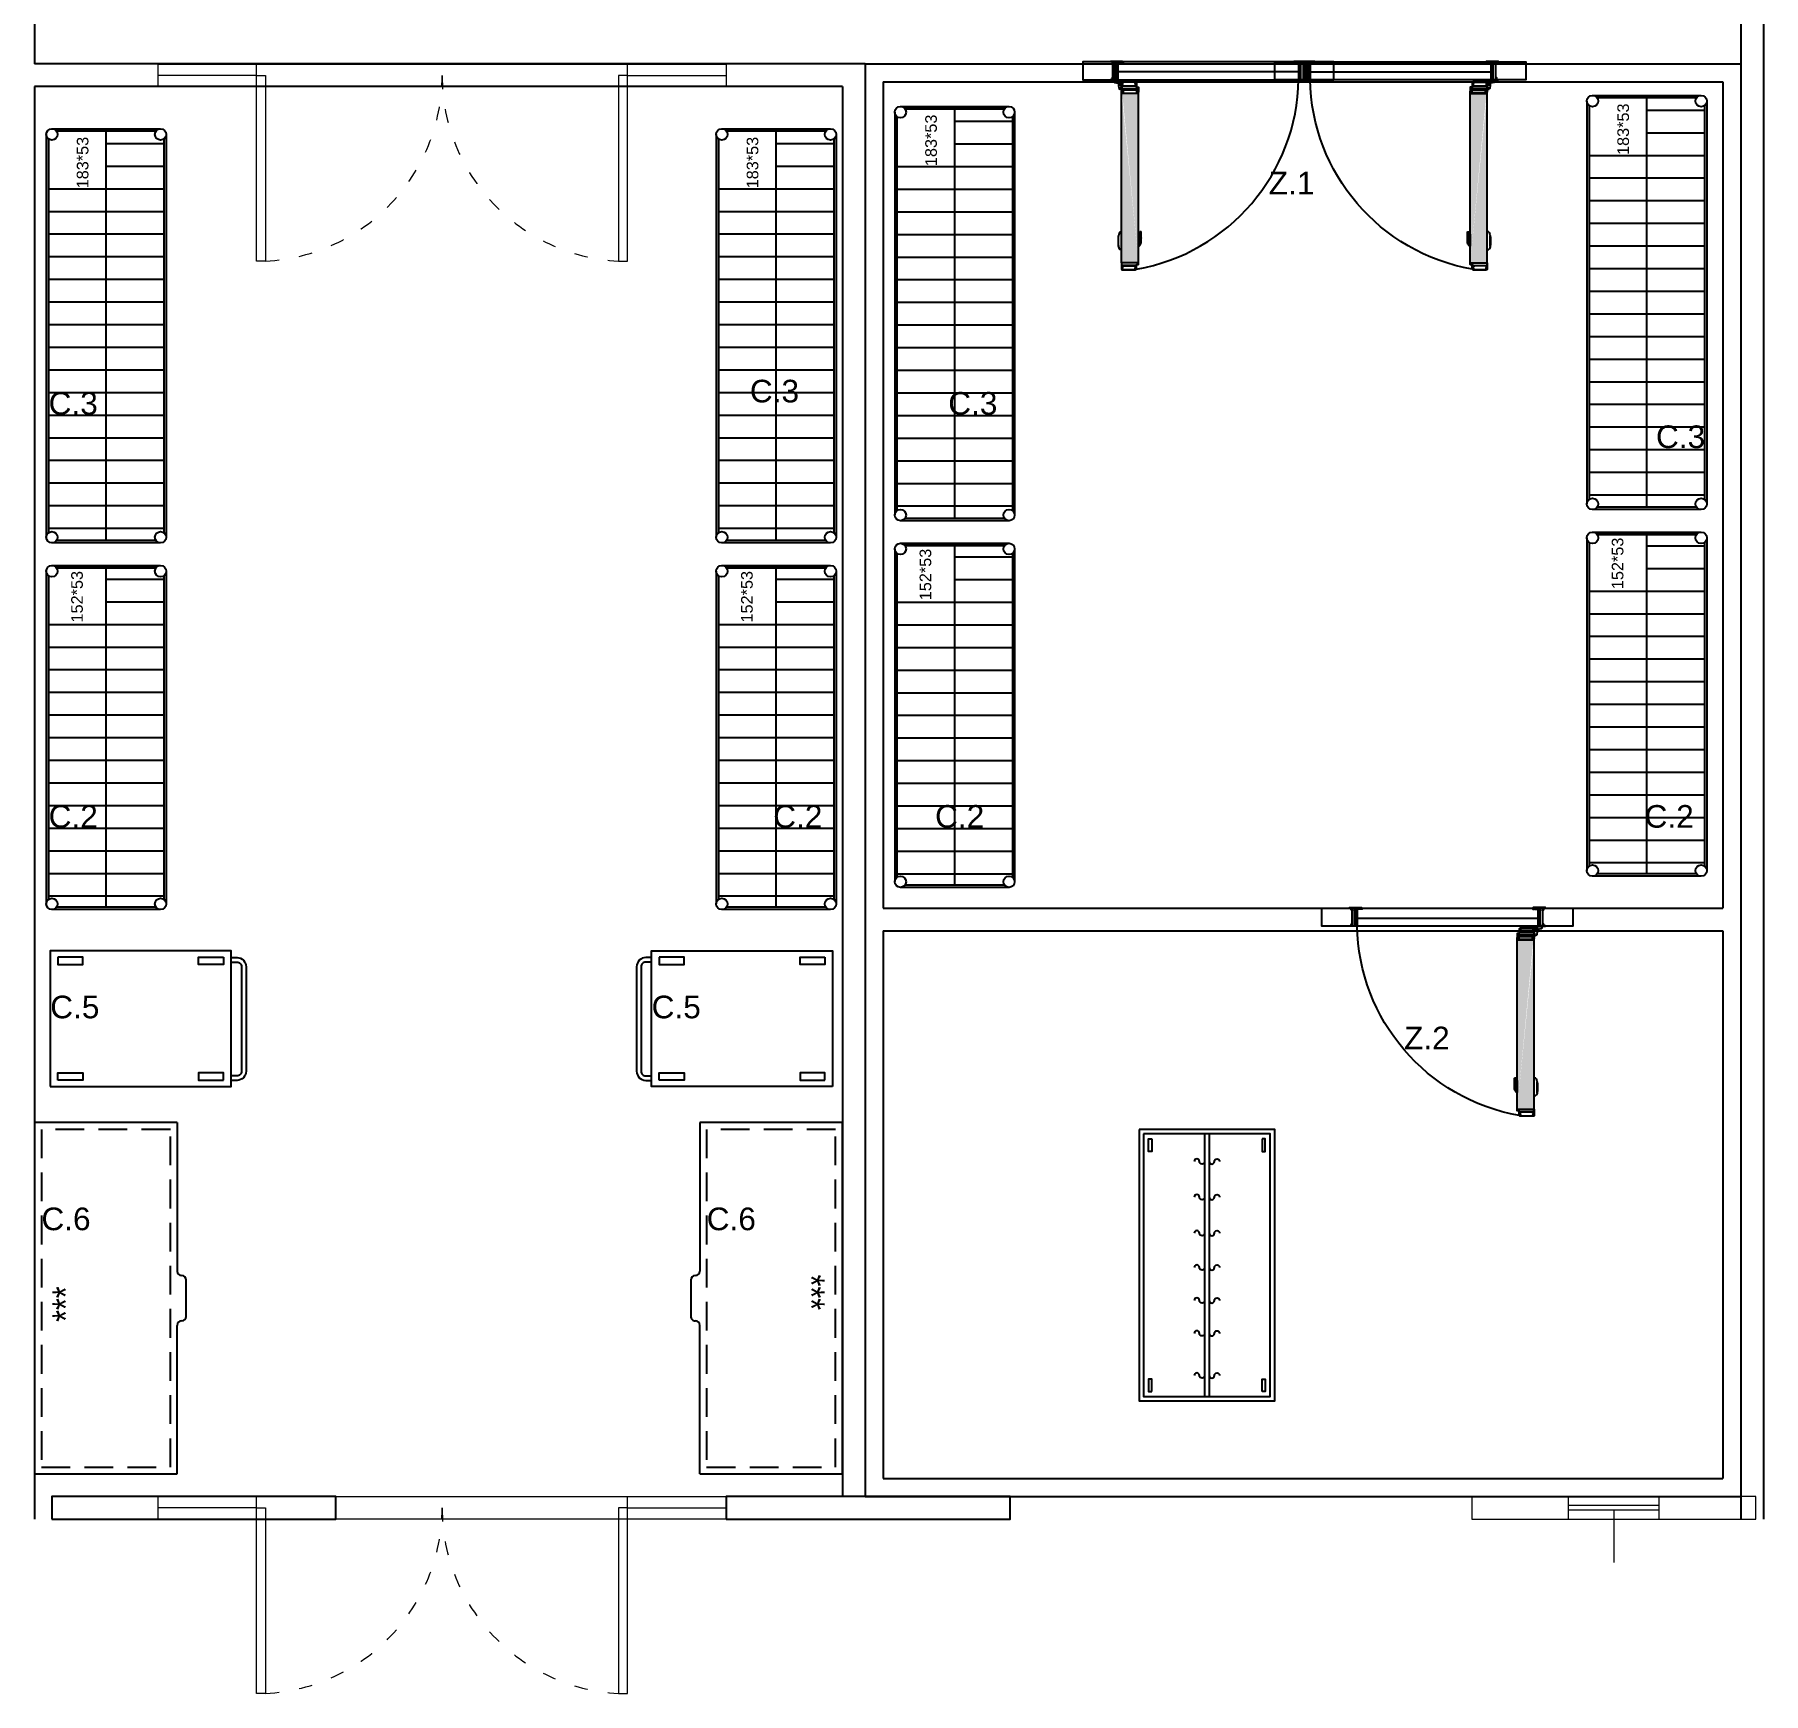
# Model space of a CAD drawing. Header units: millimetres. Extents: x -3516 to 33273, y -7531 to 724.
# Drawn here: x 10653 to 11417, y -6558 to -5825 of the extents above; entities that cross this region are included whole.
import ezdxf

# ---------------------------------------------------------------- set-up
doc = ezdxf.new("R2010")
doc.units = ezdxf.units.MM
doc.linetypes.add('ACAD_ISO03W100', pattern=[30, 12, -18])
doc.linetypes.add('DASHED', pattern=[19.05, 12.7, -6.35])
for name, color, linetype, lineweight in [('40x60 VAS', 155, 'Continuous', 15), ('DIS-100', 9, 'Continuous', 30), ('GRC- Yazı 1', 3, 'Continuous', 20), ('GRC-Ekipman', 4, 'Continuous', 25), ('KAPI', 37, 'Continuous', 15)]:
    doc.layers.add(name, color=color, linetype=linetype, lineweight=lineweight)
for name, color, linetype in [('Onat Dış Ünite', 251, 'Continuous'), ('ONAT-KAPI', 90, 'Continuous'), ('ONAT-PANEL', 132, 'Continuous'), ('Phar_Santral', 7, 'Continuous')]:
    doc.layers.add(name, color=color, linetype=linetype)
doc.styles.add('ekp-yazı', font='arial.ttf', dxfattribs={"height": 10})
doc.styles.get("Standard").update_dxf_attribs({"font": 'arial.ttf'})

# ---------------------------------------------------------------- blocks, each defined once
blk = doc.blocks.new('A$Ccb6340a7')
at = {"layer": 'DIS-100', "lineweight": -2}
blk.add_lwpolyline([(10, 125.5), (10, 0), (0, 0), (0, 125.5)], close=True, dxfattribs=at)
blk = doc.blocks.new('ASDQ2WE1241245')
at = {"layer": 'KAPI', "color": 3}
for p, q in [((178099.81, 119041.46), (178099.81, 119051.46)), ((178263.81, 119041.46), (178263.81, 119051.46)), ((178099.81, 119046.46), (178056.31, 119046.46)), ((178263.81, 119046.46), (178307.31, 119046.46))]:
    blk.add_line(p, q, dxfattribs=at)
blk.add_lwpolyline([(178056.31, 119051.46), (178307.31, 119051.46), (178307.31, 119041.46), (178056.31, 119041.46)], close=True, dxfattribs=at)
at = {"layer": 'KAPI', "color": 3, "linetype": 'Continuous', "ltscale": 0.5}
for points in [[(178099.81, 119046.46), (178103.81, 119046.46), (178103.81, 118964.46), (178099.81, 118964.46), (178099.81, 119046.46)], [(178263.81, 119046.46), (178259.81, 119046.46), (178259.81, 118964.46), (178263.81, 118964.46), (178263.81, 119046.46)]]:
    blk.add_lwpolyline(points, dxfattribs=at)
at = {"layer": 'KAPI', "color": 3, "linetype": 'ACAD_ISO03W100', "ltscale": 0.5}
for centre, start, end in [((178099.63, 119046.53), 272.91666, 359.94754), ((178263.99, 119046.53), 180.05246, 267.08334)]:
    blk.add_arc(centre, 82.18, start, end, dxfattribs=at)
blk = doc.blocks.new('A$C3c9ccc98')
at = {"layer": '40x60 VAS', "linetype": 'Continuous'}
for p, q in [((42.75, 19.14), (42.75, 29.14)), ((82.75, 25.14), (42.75, 25.14)), ((82.75, 23.14), (42.75, 23.14)), ((62.75, 23.14), (62.75, 0)), ((82.75, 19.14), (82.75, 29.14))]:
    blk.add_line(p, q, dxfattribs=at)
blk.add_lwpolyline([(125.5, 29.14), (0, 29.14), (0, 19.14), (125.5, 19.14)], close=True, dxfattribs=at)
blk = doc.blocks.new('ARB.Et Askı .120-60')
for points in [[(-60, 0), (-60, -120), (0, -120), (0, 0)], [(-58, -2), (-58, -118), (-2, -118), (-2, -2)]]:
    blk.add_lwpolyline(points, close=True)
at = {"color": 251}
for points in [[(-54.39, -4.19), (-54.39, -9.7), (-55.76, -9.7), (-55.76, -4.19)], [(-5.61, -4.19), (-5.61, -9.7), (-4.24, -9.7), (-4.24, -4.19)], [(-54.39, -115.81), (-54.39, -110.3), (-55.76, -110.3), (-55.76, -115.81)], [(-5.61, -115.81), (-5.61, -110.3), (-4.24, -110.3), (-4.24, -115.81)]]:
    blk.add_lwpolyline(points, close=True, dxfattribs=at)
for points in [[(-31, -2), (-31, -118)], [(-29, -2), (-29, -118)]]:
    blk.add_lwpolyline(points, dxfattribs=at)
for points in [[(-31.01, -14.15, -1), (-33.31, -14.15, 1), (-35.61, -14.15)], [(-28.99, -14.15, 1), (-26.69, -14.15, -1), (-24.39, -14.15)], [(-31.01, -29.92, -1), (-33.31, -29.92, 1), (-35.61, -29.92)], [(-28.99, -29.92, 1), (-26.69, -29.92, -1), (-24.39, -29.92)], [(-31.01, -45.85, -1), (-33.31, -45.85, 1), (-35.61, -45.85)], [(-28.99, -45.85, 1), (-26.69, -45.85, -1), (-24.39, -45.85)], [(-31.01, -61.02, -1), (-33.31, -61.02, 1), (-35.61, -61.02)], [(-28.99, -61.02, 1), (-26.69, -61.02, -1), (-24.39, -61.02)], [(-31.01, -75.57, -1), (-33.31, -75.57, 1), (-35.61, -75.57)], [(-28.99, -75.57, 1), (-26.69, -75.57, -1), (-24.39, -75.57)], [(-31.01, -90.12, -1), (-33.31, -90.12, 1), (-35.61, -90.12)], [(-28.99, -90.12, 1), (-26.69, -90.12, -1), (-24.39, -90.12)], [(-31.01, -108.74, -1), (-33.31, -108.74, 1), (-35.61, -108.74)], [(-28.99, -108.74, 1), (-26.69, -108.74, -1), (-24.39, -108.74)]]:
    blk.add_lwpolyline(points, format="xyb", dxfattribs=at)
blk = doc.blocks.new('DerinD.BlokK. D500.155-63')
for p, q in [((0, 0), (-155.2, 0)), ((-155.2, 0), (-155.2, -63)), ((0, -63), (0, 0)), ((-155.2, -63), (-89.6, -63)), ((-87.6, -65), (-87.6, -65)), ((-85.6, -67), (-69.6, -67)), ((-67.6, -65), (-67.6, -65)), ((0, -63), (-65.6, -63))]:
    blk.add_line(p, q)
at = {"linetype": 'DASHED'}
blk.add_lwpolyline([(-152.2, -60), (-3, -60), (-3, -3), (-152.2, -3)], close=True, dxfattribs=at)
for centre, start, end in [((-89.6, -65), 0, 90), ((-85.6, -65), 180, 270), ((-69.6, -65), 270, 0), ((-65.6, -65), 90, 180)]:
    blk.add_arc(centre, 2, start, end)
at = {"width": 0.8}
blk.add_text('***', height=12, dxfattribs=at).set_placement((-88.03, -19.82))
blk = doc.blocks.new('ARB. Ağır Yük')
blk.add_lwpolyline([(-60, 0), (-60, -80), (0, -80), (0, 0)], close=True)
at = {"color": 251}
for points in [[(-57.11, -3.38), (-53.92, -3.38), (-53.92, -14.4), (-57.11, -14.4)], [(-2.89, -3.38), (-6.08, -3.38), (-6.08, -14.4), (-2.89, -14.4)], [(-57.11, -76.62), (-53.92, -76.62), (-53.92, -65.6), (-57.11, -65.6)], [(-2.89, -76.62), (-6.08, -76.62), (-6.08, -65.6), (-2.89, -65.6)]]:
    blk.add_lwpolyline(points, close=True, dxfattribs=at)
for points in [[(-3.03, -80.16), (-3.03, -82.6, -0.414214), (-7.03, -86.6), (-53.25, -86.6, -0.414214), (-57.25, -82.6), (-57.25, -80)], [(-5.03, -80.16), (-5.03, -82.6, -0.414214), (-7.03, -84.6), (-53.25, -84.6, -0.414214), (-55.25, -82.6), (-55.25, -80)]]:
    blk.add_lwpolyline(points, format="xyb", dxfattribs=at)
blk = doc.blocks.new('A$C11d74ea5')
at = {"color": 7}
for p, q in [((0, 2.5), (0, 50.5)), ((1, 4.5), (1, 48.5)), ((151, 48.5), (151, 4.5)), ((151, 4.5), (151, 48.5)), ((152, 50.5), (152, 2.5))]:
    blk.add_line(p, q, dxfattribs=at)
at = {"color": 7, "ltscale": 5}
for p, q in [((149.5, 53), (2.51, 53)), ((147.5, 52), (4.5, 52)), ((149.5, 0), (2.5, 0)), ((147.5, 1), (4.5, 1))]:
    blk.add_line(p, q, dxfattribs=at)
at = {"color": 149, "ltscale": 5}
for p, q in [((6, 52), (6, 1)), ((16, 52), (16, 1)), ((26, 52), (26, 1)), ((36, 52), (36, 1)), ((46, 52), (46, 1)), ((56, 52), (56, 1)), ((66, 52), (66, 1)), ((76, 52), (76, 1)), ((86, 52), (86, 1)), ((96, 52), (96, 1)), ((106, 52), (106, 1)), ((116, 52), (116, 1)), ((126, 52), (126, 1)), ((1, 26.5), (151, 26.5)), ((136, 26.5), (136, 1)), ((146, 26.5), (146, 1))]:
    blk.add_line(p, q, dxfattribs=at)
at = {"color": 7, "ltscale": 5}
for centre in [(2.5, 50.5), (149.5, 50.5), (2.5, 2.5), (149.5, 2.5)]:
    blk.add_circle(centre, 2.5, dxfattribs=at)
at = {"layer": 'GRC- Yazı 1', "color": 242, "true_color": 0xcd2027, "style": 'ekp-yazı'}
blk.add_text('152*53', height=5.141, dxfattribs=at).set_placement((126.84, 36.87))
blk = doc.blocks.new('A$Cb6178efe')
at = {"color": 7}
for p, q in [((0, 2.5), (0, 50.5)), ((1, 4.5), (1, 48.5)), ((182, 48.5), (182, 4.5)), ((182, 4.5), (182, 48.5)), ((183, 50.5), (183, 2.5))]:
    blk.add_line(p, q, dxfattribs=at)
at = {"color": 7, "ltscale": 5}
for p, q in [((180.5, 53), (2.51, 53)), ((178.5, 52), (4.5, 52)), ((180.5, 0), (2.5, 0)), ((178.5, 1), (4.5, 1))]:
    blk.add_line(p, q, dxfattribs=at)
at = {"color": 149, "ltscale": 5}
for p, q in [((6.5, 52), (6.5, 1)), ((16.5, 52), (16.5, 1)), ((26.5, 52), (26.5, 1)), ((36.5, 52), (36.5, 1)), ((46.5, 52), (46.5, 1)), ((56.5, 52), (56.5, 1)), ((66.5, 52), (66.5, 1)), ((76.5, 52), (76.5, 1)), ((86.5, 52), (86.5, 1)), ((96.5, 52), (96.5, 1)), ((106.5, 52), (106.5, 1)), ((116.5, 52), (116.5, 1)), ((126.5, 52), (126.5, 1)), ((136.5, 52), (136.5, 1)), ((146.5, 52), (146.5, 1)), ((156.5, 52), (156.5, 1)), ((1, 26.5), (182, 26.5)), ((166.5, 26.5), (166.5, 1)), ((176.5, 26.5), (176.5, 1))]:
    blk.add_line(p, q, dxfattribs=at)
at = {"color": 7, "ltscale": 5}
for centre in [(2.5, 50.5), (180.5, 50.5), (2.5, 2.5), (180.5, 2.5)]:
    blk.add_circle(centre, 2.5, dxfattribs=at)
at = {"layer": 'GRC- Yazı 1', "color": 242, "true_color": 0xcd2027, "style": 'ekp-yazı'}
blk.add_text('183*53', height=5.141, dxfattribs=at).set_placement((156.66, 34.39))
blk = doc.blocks.new('A$C1B351E6B')
h = blk.add_hatch()
h.set_pattern_fill('TRIANG', color=4, scale=0.1)
h.set_pattern_definition([(60, (-2043.9596, -1112.42585), (-0.47625, 0.8248892), [0.47625, -0.47625]), (120, (-2043.9596, -1112.42585), (-0.9525, 5e-10), [0.47625, -0.47625]), (0, (-2044.1977, -1112.0134), (0.47625, 0.8248892), [0.47625, -0.47625])])
edge = h.paths.add_edge_path()
edge.add_line((81.59, 89.08), (81.59, 13.59))
edge.add_line((74.06, 89.08), (74.06, 13.59))
edge.add_line((76.04, 14.17), (81.26, 14.17))
edge.add_line((74.38, 14.17), (76.04, 14.17))
edge.add_arc((74.38, 14.14), 0.0226, 89.99996, 180.00004)
edge.add_line((74.36, 13.84), (74.36, 14.14))
edge.add_line((74.36, 13.54), (74.36, 13.84))
edge.add_line((74.06, 13.59), (74.36, 13.59))
edge.add_line((81.29, 14.14), (81.29, 13.54))
edge.add_arc((81.26, 14.14), 0.0226, 359.99996, 450.00004)
edge.add_line((81.59, 13.59), (81.29, 13.59))
edge.add_line((74.06, 89.08), (81.59, 89.08))
at = {"layer": 'Onat Dış Ünite', "linetype": 'Continuous'}
for p, q in [((74.95, 91.8), (74.95, 90.24)), ((75.28, 92.12), (74.97, 91.86)), ((75.05, 91.81), (75.31, 92.02)), ((75.56, 91.74), (75.08, 91.74)), ((75.33, 92.03), (75.09, 91.83)), ((75.15, 91.76), (75.39, 91.96)), ((75.31, 92.04), (75.31, 92.1)), ((75.33, 92.1), (75.33, 92.03)), ((76.04, 92.12), (75.35, 92.12)), ((75.41, 92.01), (75.41, 92.04)), ((75.41, 92.04), (75.68, 92.04)), ((75.58, 91.43), (75.58, 91.72)), ((75.68, 92.04), (75.7, 92.02)), ((75.7, 92.02), (75.71, 92.04)), ((75.71, 92.04), (80.32, 92.04)), ((81.3, 92.12), (76.04, 92.12)), ((80.32, 92.04), (80.85, 92.04)), ((80.85, 92.04), (80.87, 92.02)), ((80.87, 92.02), (80.88, 92.04)), ((80.88, 92.04), (81.16, 92.04)), ((81.16, 92.04), (81.16, 91.26)), ((81.24, 91.38), (81.24, 92.04)), ((81.24, 92.04), (81.3, 92.04)), ((81.32, 92.06), (81.32, 92.1)), ((81.34, 92.1), (81.34, 92.04)), ((81.34, 92.02), (81.49, 91.88)), ((81.59, 91.9), (81.38, 92.12)), ((81.5, 91.85), (81.5, 91.51)), ((81.59, 89.97), (81.59, 91.9)), ((74.06, 89.69), (74.06, 89.08)), ((74.6, 89.94), (74.11, 89.76)), ((74.15, 89.08), (74.15, 89.66)), ((74.18, 89.69), (74.63, 89.86)), ((74.82, 89.95), (74.63, 89.95)), ((74.64, 89.86), (74.86, 89.86)), ((74.94, 90.22), (74.85, 89.97)), ((74.93, 89.91), (75.03, 90.18)), ((75.03, 90.18), (75.09, 90.18)), ((75.04, 90.27), (75.04, 91.65)), ((75.04, 91.65), (75.48, 91.65)), ((75.47, 90.27), (75.04, 90.27)), ((75.09, 90.18), (75.09, 90)), ((75.18, 90), (75.18, 90.18)), ((75.18, 90.18), (80.32, 90.18)), ((75.47, 90.57), (75.47, 90.27)), ((75.48, 91.65), (75.48, 91.43)), ((75.81, 90.59), (75.49, 90.59)), ((75.57, 90.27), (75.57, 90.48)), ((75.57, 90.48), (75.81, 90.48)), ((76.04, 90.27), (75.57, 90.27)), ((81.5, 90.27), (76.04, 90.27)), ((80.32, 90.18), (81.5, 90.18)), ((81.5, 91.21), (81.1, 91.21)), ((81.1, 91.1), (81.5, 91.1)), ((81.5, 90.59), (81.1, 90.59)), ((81.1, 90.48), (81.5, 90.48)), ((81.18, 91.23), (81.19, 91.23)), ((81.2, 91.24), (81.27, 91.32)), ((81.27, 91.34), (81.24, 91.38)), ((81.29, 91.46), (81.26, 91.4)), ((81.28, 91.37), (81.5, 91.37)), ((81.46, 91.48), (81.31, 91.48)), ((81.5, 91.37), (81.5, 91.21)), ((81.5, 91.1), (81.5, 90.59)), ((81.5, 90.48), (81.5, 90.27)), ((81.5, 90.18), (81.5, 89.63)), ((81.5, 89.63), (81.5, 89.08)), ((81.59, 89.08), (81.59, 89.97)), ((74.15, 12.77), (80.42, 12.77)), ((81.26, 12.65), (74.15, 12.65)), ((74.36, 13.84), (74.36, 14.14)), ((74.36, 13.54), (74.36, 13.84)), ((74.42, 13.51), (74.36, 13.54)), ((74.36, 13.54), (74.36, 13.54)), ((74.36, 13.27), (74.42, 13.3)), ((74.36, 12.67), (74.36, 13.27)), ((74.38, 14.17), (76.04, 14.17)), ((76.04, 12.65), (74.38, 12.65)), ((74.7, 13.6), (74.45, 13.6)), ((74.45, 13.6), (74.45, 13.53)), ((74.45, 13.28), (74.45, 13.21)), ((74.45, 13.21), (74.7, 13.21)), ((75.15, 14.05), (74.47, 14.05)), ((74.47, 14.05), (74.47, 13.87)), ((74.47, 13.87), (74.47, 13.69)), ((74.47, 13.87), (74.47, 13.87)), ((74.47, 13.69), (74.72, 13.69)), ((74.72, 13.12), (74.47, 13.12)), ((74.47, 13.12), (74.47, 12.77)), ((74.47, 12.77), (75.15, 12.77)), ((74.7, 13.21), (74.7, 13.6)), ((74.79, 13.61), (74.79, 13.2)), ((75.15, 13.96), (75.15, 14.05)), ((75.23, 13.96), (75.15, 13.96)), ((75.15, 12.77), (75.15, 12.86)), ((75.15, 12.86), (75.23, 12.86)), ((76.04, 14.05), (75.23, 14.05)), ((75.23, 14.05), (75.23, 13.96)), ((75.23, 12.86), (75.23, 12.77)), ((75.23, 12.77), (76.04, 12.77)), ((76.04, 14.17), (81.26, 14.17)), ((80.42, 14.05), (76.04, 14.05)), ((80.42, 13.96), (80.42, 14.05)), ((80.5, 13.96), (80.42, 13.96)), ((80.42, 12.77), (80.42, 12.86)), ((80.42, 12.86), (80.5, 12.86)), ((81.18, 14.05), (80.5, 14.05)), ((80.5, 14.05), (80.5, 13.96)), ((80.5, 12.86), (80.5, 12.77)), ((80.5, 12.77), (81.18, 12.77)), ((80.86, 13.2), (80.86, 13.61)), ((80.93, 13.69), (81.18, 13.69)), ((81.18, 13.12), (80.93, 13.12)), ((81.2, 13.6), (80.95, 13.6)), ((80.95, 13.6), (80.95, 13.21)), ((80.95, 13.21), (81.2, 13.21)), ((81.18, 13.69), (81.18, 14.05)), ((81.18, 12.77), (81.18, 13.12)), ((81.2, 13.53), (81.2, 13.6)), ((81.2, 13.21), (81.2, 13.28)), ((81.29, 13.54), (81.23, 13.51)), ((81.23, 13.3), (81.29, 13.27)), ((81.29, 14.14), (81.29, 13.54)), ((81.29, 13.27), (81.29, 12.67))]:
    blk.add_line(p, q, dxfattribs=at)
at = {"layer": 'Onat Dış Ünite', "lineweight": 30}
for p, q in [((74.06, 13.22), (74.06, 13.59)), ((74.06, 13.59), (74.22, 13.59)), ((74.08, 13.58), (74.06, 13.58)), ((74.08, 13.51), (74.06, 13.51)), ((74.08, 13.43), (74.06, 13.43)), ((74.08, 13.35), (74.06, 13.35)), ((74.08, 13.28), (74.06, 13.28)), ((74.22, 13.22), (74.06, 13.22)), ((74.07, 13.59), (74.07, 13.57)), ((74.07, 13.52), (74.07, 13.5)), ((74.07, 13.44), (74.07, 13.42)), ((74.07, 13.36), (74.07, 13.34)), ((74.07, 13.29), (74.07, 13.27)), ((74.11, 13.55), (74.09, 13.55)), ((74.11, 13.47), (74.09, 13.47)), ((74.11, 13.39), (74.09, 13.39)), ((74.11, 13.32), (74.09, 13.32)), ((74.11, 13.24), (74.09, 13.24)), ((74.1, 13.55), (74.1, 13.54)), ((74.1, 13.48), (74.1, 13.46)), ((74.1, 13.4), (74.1, 13.38)), ((74.1, 13.33), (74.1, 13.31)), ((74.1, 13.25), (74.1, 13.23)), ((74.15, 13.58), (74.13, 13.58)), ((74.15, 13.51), (74.13, 13.51)), ((74.15, 13.43), (74.13, 13.43)), ((74.15, 13.35), (74.13, 13.35)), ((74.15, 13.28), (74.13, 13.28)), ((74.14, 13.59), (74.14, 13.57)), ((74.14, 13.52), (74.14, 13.5)), ((74.14, 13.44), (74.14, 13.42)), ((74.14, 13.36), (74.14, 13.34)), ((74.14, 13.29), (74.14, 13.27)), ((74.19, 13.55), (74.17, 13.55)), ((74.19, 13.47), (74.17, 13.47)), ((74.19, 13.39), (74.17, 13.39)), ((74.19, 13.32), (74.17, 13.32)), ((74.19, 13.24), (74.17, 13.24)), ((74.18, 13.55), (74.18, 13.54)), ((74.18, 13.48), (74.18, 13.46)), ((74.18, 13.4), (74.18, 13.38)), ((74.18, 13.33), (74.18, 13.31)), ((74.18, 13.25), (74.18, 13.23)), ((74.22, 13.58), (74.21, 13.58)), ((74.23, 13.51), (74.21, 13.51)), ((74.23, 13.43), (74.21, 13.43)), ((74.23, 13.35), (74.21, 13.35)), ((74.22, 13.28), (74.21, 13.28)), ((74.22, 13.53), (74.22, 13.59)), ((74.22, 13.59), (74.22, 13.53)), ((74.22, 13.59), (74.22, 13.57)), ((74.47, 13.33), (74.22, 13.58)), ((74.26, 13.51), (74.22, 13.55)), ((74.22, 13.52), (74.22, 13.5)), ((74.22, 13.44), (74.22, 13.42)), ((74.22, 13.36), (74.22, 13.34)), ((74.22, 13.29), (74.22, 13.27)), ((74.28, 13.22), (74.22, 13.28)), ((74.22, 13.23), (74.22, 13.28)), ((74.22, 13.28), (74.22, 13.23)), ((74.25, 13.21), (74.22, 13.24)), ((74.48, 13.35), (74.23, 13.6)), ((74.3, 13.23), (74.24, 13.29)), ((74.27, 13.47), (74.25, 13.47)), ((74.27, 13.39), (74.25, 13.39)), ((74.27, 13.32), (74.25, 13.32)), ((74.26, 13.48), (74.26, 13.46)), ((74.26, 13.4), (74.26, 13.38)), ((74.26, 13.33), (74.26, 13.31)), ((74.32, 13.24), (74.26, 13.3)), ((74.32, 13.55), (74.28, 13.59)), ((74.31, 13.43), (74.29, 13.43)), ((74.31, 13.35), (74.29, 13.35)), ((74.32, 13.27), (74.29, 13.31)), ((74.3, 13.44), (74.3, 13.42)), ((74.3, 13.36), (74.3, 13.34)), ((74.34, 13.3), (74.3, 13.33)), ((74.32, 13.57), (74.32, 13.52)), ((74.32, 13.52), (74.47, 13.49)), ((74.33, 13.39), (74.32, 13.39)), ((74.36, 13.3), (74.32, 13.35)), ((74.47, 13.33), (74.32, 13.29)), ((74.32, 13.29), (74.32, 13.24)), ((74.45, 13.32), (74.33, 13.44)), ((74.42, 13.32), (74.33, 13.4)), ((74.39, 13.31), (74.33, 13.37)), ((74.5, 13.37), (74.36, 13.51)), ((74.53, 13.37), (74.4, 13.5)), ((74.48, 13.45), (74.45, 13.49)), ((74.48, 13.46), (74.48, 13.44)), ((74.48, 13.44), (74.6, 13.44)), ((74.6, 13.37), (74.48, 13.37)), ((74.48, 13.37), (74.48, 13.35)), ((74.57, 13.37), (74.5, 13.44)), ((74.7, 13.38), (74.52, 13.56)), ((74.6, 13.44), (74.52, 13.51)), ((74.52, 13.3), (74.6, 13.37)), ((74.57, 13.24), (74.52, 13.29)), ((74.7, 13.41), (74.53, 13.57)), ((74.6, 13.37), (74.53, 13.44)), ((74.58, 13.25), (74.53, 13.3)), ((74.6, 13.27), (74.55, 13.32)), ((74.69, 13.45), (74.56, 13.58)), ((74.67, 13.34), (74.56, 13.44)), ((74.62, 13.28), (74.57, 13.34)), ((74.58, 13.57), (74.67, 13.47)), ((74.64, 13.3), (74.58, 13.35)), ((74.67, 13.34), (74.58, 13.24)), ((74.68, 13.35), (74.6, 13.44)), ((74.65, 13.32), (74.6, 13.37)), ((80.95, 13.44), (81.1, 13.58)), ((80.95, 13.4), (81.12, 13.57)), ((80.96, 13.37), (81.13, 13.55)), ((80.97, 13.35), (81.06, 13.44)), ((81.07, 13.57), (80.98, 13.47)), ((80.98, 13.33), (81.09, 13.44)), ((80.98, 13.34), (81.07, 13.24)), ((81, 13.32), (81.05, 13.37)), ((81.02, 13.3), (81.07, 13.35)), ((81.03, 13.28), (81.09, 13.33)), ((81.05, 13.44), (81.13, 13.51)), ((81.17, 13.44), (81.05, 13.44)), ((81.13, 13.3), (81.05, 13.37)), ((81.05, 13.37), (81.17, 13.37)), ((81.05, 13.26), (81.1, 13.32)), ((81.06, 13.37), (81.13, 13.44)), ((81.07, 13.25), (81.12, 13.3)), ((81.09, 13.37), (81.16, 13.44)), ((81.09, 13.23), (81.13, 13.28)), ((81.12, 13.37), (81.25, 13.5)), ((81.16, 13.37), (81.3, 13.51)), ((81.17, 13.35), (81.42, 13.6)), ((81.17, 13.45), (81.21, 13.49)), ((81.17, 13.46), (81.17, 13.44)), ((81.17, 13.37), (81.17, 13.35)), ((81.18, 13.33), (81.43, 13.58)), ((81.33, 13.52), (81.18, 13.49)), ((81.18, 13.33), (81.33, 13.29)), ((81.21, 13.32), (81.32, 13.43)), ((81.24, 13.31), (81.32, 13.4)), ((81.26, 13.31), (81.32, 13.37)), ((81.29, 13.3), (81.34, 13.35)), ((81.32, 13.4), (81.32, 13.39)), ((81.32, 13.39), (81.33, 13.39)), ((81.32, 13.29), (81.35, 13.33)), ((81.33, 13.54), (81.38, 13.6)), ((81.33, 13.57), (81.33, 13.52)), ((81.33, 13.27), (81.37, 13.31)), ((81.33, 13.24), (81.39, 13.3)), ((81.33, 13.29), (81.33, 13.24)), ((81.35, 13.43), (81.37, 13.43)), ((81.35, 13.35), (81.37, 13.35)), ((81.35, 13.23), (81.42, 13.29)), ((81.36, 13.44), (81.36, 13.42)), ((81.36, 13.36), (81.36, 13.34)), ((81.38, 13.22), (81.43, 13.27)), ((81.39, 13.47), (81.41, 13.47)), ((81.39, 13.39), (81.41, 13.39)), ((81.39, 13.32), (81.41, 13.32)), ((81.4, 13.52), (81.43, 13.54)), ((81.4, 13.48), (81.4, 13.46)), ((81.4, 13.4), (81.4, 13.38)), ((81.4, 13.33), (81.4, 13.31)), ((81.4, 13.21), (81.43, 13.24)), ((81.42, 13.51), (81.44, 13.51)), ((81.42, 13.43), (81.44, 13.43)), ((81.42, 13.35), (81.44, 13.35)), ((81.43, 13.53), (81.43, 13.59)), ((81.59, 13.59), (81.43, 13.59)), ((81.43, 13.59), (81.43, 13.53)), ((81.43, 13.59), (81.43, 13.57)), ((81.43, 13.58), (81.44, 13.58)), ((81.43, 13.52), (81.43, 13.5)), ((81.43, 13.44), (81.43, 13.42)), ((81.43, 13.36), (81.43, 13.34)), ((81.43, 13.29), (81.43, 13.27)), ((81.43, 13.23), (81.43, 13.28)), ((81.43, 13.28), (81.43, 13.23)), ((81.43, 13.28), (81.44, 13.28)), ((81.43, 13.22), (81.59, 13.22)), ((81.46, 13.55), (81.48, 13.55)), ((81.46, 13.47), (81.48, 13.47)), ((81.46, 13.39), (81.48, 13.39)), ((81.46, 13.32), (81.48, 13.32)), ((81.46, 13.24), (81.48, 13.24)), ((81.47, 13.55), (81.47, 13.54)), ((81.47, 13.48), (81.47, 13.46)), ((81.47, 13.4), (81.47, 13.38)), ((81.47, 13.33), (81.47, 13.31)), ((81.47, 13.25), (81.47, 13.23)), ((81.5, 13.58), (81.52, 13.58)), ((81.5, 13.51), (81.52, 13.51)), ((81.5, 13.43), (81.52, 13.43)), ((81.5, 13.35), (81.52, 13.35)), ((81.5, 13.28), (81.52, 13.28)), ((81.51, 13.59), (81.51, 13.57)), ((81.51, 13.52), (81.51, 13.5)), ((81.51, 13.44), (81.51, 13.42)), ((81.51, 13.36), (81.51, 13.34)), ((81.51, 13.29), (81.51, 13.27)), ((81.54, 13.55), (81.56, 13.55)), ((81.54, 13.47), (81.56, 13.47)), ((81.54, 13.39), (81.56, 13.39)), ((81.54, 13.32), (81.56, 13.32)), ((81.54, 13.24), (81.56, 13.24)), ((81.55, 13.55), (81.55, 13.54)), ((81.55, 13.48), (81.55, 13.46)), ((81.55, 13.4), (81.55, 13.38)), ((81.55, 13.33), (81.55, 13.31)), ((81.55, 13.25), (81.55, 13.23)), ((81.58, 13.58), (81.59, 13.58)), ((81.58, 13.51), (81.59, 13.51)), ((81.58, 13.43), (81.59, 13.43)), ((81.58, 13.35), (81.59, 13.35)), ((81.58, 13.28), (81.59, 13.28)), ((81.59, 13.22), (81.59, 13.59)), ((81.59, 13.59), (81.59, 13.57)), ((81.59, 13.52), (81.59, 13.5)), ((81.59, 13.44), (81.59, 13.42)), ((81.59, 13.36), (81.59, 13.34)), ((81.59, 13.29), (81.59, 13.27))]:
    blk.add_line(p, q, dxfattribs=at)
at = {"layer": 'Onat Dış Ünite'}
for p, q in [((74.06, 13.59), (74.36, 13.59)), ((81.59, 13.59), (81.29, 13.59))]:
    blk.add_line(p, q, dxfattribs=at)
at = {"layer": 'Onat Dış Ünite', "linetype": 'Continuous', "lineweight": -3}
for p, q in [((81.44, 11.53), (82.23, 11.53)), ((83.28, 9.01), (81.51, 9.01)), ((81.59, 12.28), (82.38, 12.28)), ((81.74, 9.01), (81.74, 9.91)), ((82.42, 9.07), (82.42, 10.88)), ((82.42, 8.18), (82.42, 9.07)), ((83.28, 8.33), (82.42, 8.33)), ((83.09, 9.01), (82.76, 11.95)), ((84.62, 9.36), (83.03, 9.59)), ((84.19, 8.03), (84.19, 8.82)), ((84.94, 8.18), (84.94, 8.98))]:
    blk.add_line(p, q, dxfattribs=at)
for points in [[(0.02, 0), (2.7, 0), (5.37, 0, 0.315299), (5.44, 0.05), (5.62, 0.54, 0.520567), (5.55, 0.64), (5.14, 0.64), (5.11, 0.59, 0.57735), (5.13, 0.55), (5.19, 0.55), (5.19, 0.4), (4.81, 0.4), (4.81, 0.55), (4.88, 0.55, 0.57735), (4.9, 0.59), (4.86, 0.64), (3.54, 0.64), (3.32, 0.86), (3.32, 1.23, 0.490314), (3.29, 1.25, 0.341999), (3.21, 1.14), (3.21, 0.98), (2.94, 0.98), (2.94, 1.27, 1), (2.84, 1.27), (2.84, 1.06), (2.41, 1.06), (2.41, 7.14), (2.84, 7.14), (2.84, 6.92, 1), (2.94, 6.92), (2.94, 7.16, 0.414214), (2.86, 7.23), (2.41, 7.23), (2.41, 8.09), (2.57, 8.09), (2.57, 7.87, 0.57735), (2.6, 7.85), (2.66, 7.88, 0.267949), (2.67, 7.9), (2.67, 8.09), (3.06, 8.09), (3.22, 7.93, 0.198912), (3.23, 7.93), (3.3, 7.93, 0.668179), (3.31, 7.97), (3.1, 8.18), (0.02, 8.18, 0.414214), (0, 8.16), (0, 8.02, 0.414214), (0.02, 8), (0.07, 8, 0.414214), (0.09, 8.02), (0.09, 8.09), (1.13, 8.09), (1.13, 7.45), (0.78, 7.45, 0.414214), (0.75, 7.43), (0.75, 7.27, 0.414214), (0.78, 7.25), (0.82, 7.25, 0.414214), (0.84, 7.27), (0.84, 7.36), (1.13, 7.36), (1.13, 0.82), (0.84, 0.82), (0.84, 0.91, 0.414214), (0.82, 0.93), (0.78, 0.93, 0.414214), (0.75, 0.91), (0.75, 0.75, 0.414214), (0.78, 0.73), (1.13, 0.73), (1.13, 0.09), (0.09, 0.09), (0.09, 0.15, 0.414214), (0.07, 0.18), (0.02, 0.18, 0.414214), (0, 0.15), (0, 0.02, 0.414214), (0.02, 0)], [(1.77, 0.09), (1.22, 0.09), (1.22, 1.04), (1.41, 1.04, 1), (1.41, 1.13), (1.22, 1.13), (1.22, 8.09), (2.32, 8.09), (2.32, 7.01), (2.32, 1.13), (2.15, 1.13, 1), (2.15, 1.04), (2.32, 1.04), (2.32, 0.09), (1.77, 0.09)], [(3.31, 1.29), (3.31, 7.89, 0.414214), (3.29, 7.91), (3.24, 7.91, 0.414214), (3.22, 7.89), (3.22, 7.83), (2.71, 7.83), (2.69, 7.87, 0.414214), (2.67, 7.87), (2.61, 7.84, -0.493145), (2.56, 7.86), (2.55, 7.87), (2.46, 7.81, 0.767327), (2.47, 7.77), (3.22, 7.77), (3.22, 1.4), (2.73, 1.4, 0.842437), (2.72, 1.36), (2.83, 1.32), (2.87, 1.34), (2.95, 1.34), (2.95, 1.31, 1), (3.01, 1.31), (3.01, 1.34), (3.22, 1.34), (3.22, 1.29, 0.414214), (3.24, 1.27), (3.29, 1.27, 0.414214), (3.31, 1.29)], [(86.53, 8.09), (85.4, 8.09), (85.4, 7.45), (85.76, 7.45, -0.414214), (85.78, 7.43), (85.78, 7.27, -0.414214), (85.76, 7.25), (85.71, 7.25, -0.414214), (85.69, 7.27), (85.69, 7.36), (85.4, 7.36), (85.4, 0.82), (85.69, 0.82), (85.69, 0.91, -0.414214), (85.71, 0.93), (85.76, 0.93, -0.414214), (85.78, 0.91), (85.78, 0.75, -0.414214), (85.76, 0.73), (85.4, 0.73), (85.4, 0.09), (86.44, 0.09), (86.44, 0.15, -0.414214), (86.46, 0.18), (86.51, 0.18, -0.414214), (86.53, 0.15), (86.53, 0.02, -0.414214), (86.51, 0), (83.84, 0), (81.16, 0, -0.315299), (81.09, 0.05), (80.91, 0.54, -0.520567), (80.98, 0.64), (81.39, 0.64), (81.43, 0.59, -0.57735), (81.41, 0.55), (81.34, 0.55), (81.34, 0.4), (81.72, 0.4), (81.72, 0.55), (81.65, 0.55, -0.57735), (81.63, 0.59), (81.67, 0.64), (82.99, 0.64), (83.21, 0.86), (83.21, 1.23, -0.490314), (83.24, 1.25, -0.341999), (83.33, 1.14), (83.33, 0.98), (83.6, 0.98), (83.6, 1.27, -1), (83.69, 1.27), (83.69, 1.06), (84.12, 1.06), (84.12, 7.14), (83.69, 7.14), (83.69, 6.92, -1), (83.6, 6.92), (83.6, 7.16, -0.414214), (83.67, 7.23), (84.12, 7.23), (84.12, 8.09), (83.96, 8.09), (83.96, 7.87, -0.57735), (83.93, 7.85), (83.87, 7.88, -0.267949), (83.86, 7.9), (83.86, 8.09), (83.47, 8.09), (83.31, 7.93, -0.198912), (83.3, 7.93), (83.23, 7.93, -0.668179), (83.22, 7.97), (83.43, 8.18), (86.51, 8.18, -0.414214), (86.53, 8.16)], [(83.22, 1.29), (83.22, 7.89, -0.414214), (83.24, 7.91), (83.29, 7.91, -0.414214), (83.31, 7.89), (83.31, 7.83), (83.82, 7.83), (83.84, 7.87, -0.414214), (83.86, 7.87), (83.92, 7.84, 0.493145), (83.98, 7.86), (83.98, 7.87), (84.07, 7.81, -0.767327), (84.06, 7.77), (83.31, 7.77), (83.31, 1.4), (83.8, 1.4, -0.842437), (83.81, 1.36), (83.7, 1.32), (83.66, 1.34), (83.59, 1.34), (83.59, 1.31, -1), (83.52, 1.31), (83.52, 1.34), (83.31, 1.34), (83.31, 1.29, -0.414214), (83.29, 1.27), (83.24, 1.27, -0.414214), (83.22, 1.29)], [(84.76, 0.09), (85.31, 0.09), (85.31, 1.04), (85.12, 1.04, -1), (85.12, 1.13), (85.31, 1.13), (85.31, 8.09), (84.21, 8.09), (84.21, 7.01), (84.21, 1.13), (84.39, 1.13, -1), (84.39, 1.04), (84.21, 1.04), (84.21, 0.09), (84.76, 0.09)], [(2.41, 0.53), (2.41, 0.97), (2.84, 0.97, 0.414214), (2.91, 0.89), (3.16, 0.89), (3.5, 0.55), (3.75, 0.55), (3.75, 0.46, 0.414214), (3.77, 0.44), (3.82, 0.44, 0.414214), (3.85, 0.46), (3.85, 0.55), (4.72, 0.55), (4.72, 0.38, 0.414214), (4.79, 0.3), (5.21, 0.3, 0.414214), (5.28, 0.38), (5.28, 0.55), (5.47, 0.55, -0.520567), (5.51, 0.5), (5.37, 0.12, -0.315299), (5.33, 0.09), (3.85, 0.09), (3.85, 0.2, 0.414214), (3.82, 0.23), (3.77, 0.23, 0.414214), (3.75, 0.2), (3.75, 0.09), (2.41, 0.09), (2.41, 0.53)], [(84.12, 0.53), (84.12, 0.97), (83.69, 0.97, -0.414214), (83.62, 0.89), (83.37, 0.89), (83.03, 0.55), (82.78, 0.55), (82.78, 0.46, -0.414214), (82.76, 0.44), (82.71, 0.44, -0.414214), (82.69, 0.46), (82.69, 0.55), (81.81, 0.55), (81.81, 0.38, -0.414214), (81.74, 0.3), (81.32, 0.3, -0.414214), (81.25, 0.38), (81.25, 0.55), (81.06, 0.55, 0.520567), (81.02, 0.5), (81.17, 0.12, 0.315299), (81.2, 0.09), (82.69, 0.09), (82.69, 0.2, -0.414214), (82.71, 0.23), (82.76, 0.23, -0.414214), (82.78, 0.2), (82.78, 0.09), (84.12, 0.09), (84.12, 0.53)]]:
    blk.add_lwpolyline(points, format="xyb", close=True, dxfattribs=at)
at = {"layer": 'Onat Dış Ünite', "linetype": 'Continuous'}
for points in [[(76.04, 10.93), (75.57, 10.93), (75.57, 10.72), (75.81, 10.72, -1), (75.81, 10.61), (75.49, 10.61, -0.414214), (75.47, 10.63), (75.47, 10.93), (75.04, 10.93), (75.04, 9.56), (75.48, 9.56), (75.48, 9.78, -1), (75.58, 9.78), (75.58, 9.49, -0.414214), (75.56, 9.47), (75.08, 9.47, 0.700208), (75.05, 9.4), (75.31, 9.18, -0.221695), (75.31, 9.16), (75.31, 9.1, -0.63707), (75.28, 9.09), (74.97, 9.34, -0.221695), (74.95, 9.4), (74.95, 10.97, 0.087489), (74.94, 10.98), (74.85, 11.23, 0.315299), (74.82, 11.26), (74.63, 11.26, -0.087489), (74.6, 11.26), (74.11, 11.44, -0.315299), (74.06, 11.51), (74.06, 13.18, -0.414214), (74.1, 13.21), (74.32, 13.21, -0.414214), (74.34, 13.19), (74.34, 13.15, -0.414214), (74.32, 13.12), (74.15, 13.12), (74.15, 12.21), (75.34, 12.21), (75.34, 12.57, -0.414214), (75.36, 12.59), (75.52, 12.59, -0.414214), (75.54, 12.57), (75.54, 12.52, -0.414214), (75.52, 12.5), (75.43, 12.5), (75.43, 12.21), (76.04, 12.21)], [(76.04, 12.12), (75.18, 12.12), (75.18, 11.94, -1), (75.09, 11.94), (75.09, 12.12), (74.15, 12.12), (74.15, 11.55, 0.315299), (74.18, 11.51), (74.63, 11.35, 0.087489), (74.64, 11.35), (74.86, 11.35, -0.315299), (74.93, 11.3), (75.03, 11.02), (75.09, 11.02), (75.09, 11.2, -1), (75.18, 11.2), (75.18, 11.02), (80.32, 11.02)], [(76.04, 9.08), (75.35, 9.08, -0.414214), (75.33, 9.1), (75.33, 9.18), (75.09, 9.38, -1), (75.15, 9.45), (75.39, 9.25, -0.221695), (75.41, 9.19), (75.41, 9.17), (75.68, 9.17), (75.7, 9.18), (75.71, 9.17), (80.32, 9.17)], [(75.43, 12.21), (81.5, 12.21), (81.5, 12.5), (81.25, 12.5, -0.414214), (81.22, 12.52), (81.22, 12.57, -0.414214), (81.25, 12.59), (81.5, 12.59), (81.5, 13.12), (81.33, 13.12, -0.414214), (81.31, 13.15), (81.31, 13.19, -0.414214), (81.33, 13.21), (81.55, 13.21, -0.414214), (81.59, 13.18), (81.59, 11.24), (81.59, 9.3), (81.38, 9.09, -0.668179), (81.34, 9.1), (81.34, 9.17, -0.198912), (81.34, 9.18), (81.49, 9.33, 0.198912), (81.5, 9.36), (81.5, 9.69, 0.414214), (81.46, 9.73), (81.31, 9.73, -0.267949), (81.29, 9.74), (81.26, 9.8, -0.57735), (81.28, 9.83), (81.5, 9.83), (81.5, 9.99), (81.1, 9.99, -1), (81.1, 10.11), (81.5, 10.11), (81.5, 10.61), (81.1, 10.61, -1), (81.1, 10.72), (81.5, 10.72), (81.5, 10.93), (76.04, 10.93)], [(80.32, 9.17), (80.85, 9.17), (80.87, 9.18), (80.88, 9.17), (81.16, 9.17), (81.16, 9.95, -0.414214), (81.18, 9.97), (81.19, 9.97, -0.221072), (81.2, 9.96), (81.27, 9.88, -0.413754), (81.27, 9.86), (81.24, 9.83), (81.24, 9.17), (81.3, 9.17, -0.414214), (81.32, 9.14), (81.32, 9.1, -0.414214), (81.3, 9.08), (76.04, 9.08)]]:
    blk.add_lwpolyline(points, format="xyb", dxfattribs=at)
blk.add_lwpolyline([(80.32, 11.02), (81.5, 11.02), (81.5, 11.57), (81.5, 12.12), (75.18, 12.12)], dxfattribs=at)
for centre, radius, start, end in [((75.02, 91.8), 0.0753, 129.99997, 180.00005), ((75.08, 91.78), 0.0396, 129.99997, 270.00004), ((75.12, 91.79), 0.0452, 130.00001, 310.00001), ((75.29, 92.1), 0.0226, 0.00004, 130), ((75.29, 92.04), 0.0226, 309.99987, 359.99995), ((75.35, 92.1), 0.0226, 89.99996, 180.00004), ((75.34, 92.01), 0.0753, 310, 0.00008), ((75.56, 91.72), 0.0226, 359.99996, 90.00004), ((81.3, 92.1), 0.0226, 359.99996, 90.00004), ((81.3, 92.06), 0.0226, 269.99996, 0.00004), ((81.36, 92.1), 0.0226, 44.99997, 180.00003), ((81.36, 92.04), 0.0226, 180.00005, 224.99997), ((81.46, 91.85), 0.0376, 0.00012, 45.00004), ((74.14, 89.69), 0.0753, 109.99995, 180), ((74.19, 89.66), 0.0376, 110.00001, 180.00006), ((74.63, 89.87), 0.0753, 90.00007, 110.00014), ((74.64, 89.82), 0.0376, 90.00007, 110.00014), ((74.82, 89.99), 0.0376, 270, 340.00005), ((74.86, 89.93), 0.0753, 269.99997, 340.00002), ((74.91, 90.24), 0.0376, 339.99986, 359.99993), ((75.13, 90), 0.0452, 180, 0), ((75.49, 90.57), 0.0226, 89.99996, 180.00004), ((75.53, 91.43), 0.0489, 180, 0), ((75.81, 90.54), 0.0564, 270, 90), ((81.1, 91.16), 0.0564, 90, 270), ((81.1, 90.54), 0.0564, 90, 270), ((81.18, 91.26), 0.0226, 179.99996, 270.00004), ((81.19, 91.26), 0.0226, 270.00006, 319.86403), ((81.28, 91.39), 0.0226, 150.00006, 270.00001), ((81.26, 91.33), 0.0151, 315.09158, 45.00167), ((81.31, 91.45), 0.0226, 90.00008, 150.00004), ((81.46, 91.51), 0.0376, 269.99996, 0.00004), ((74.38, 14.14), 0.0226, 89.99996, 180.00004), ((74.38, 12.67), 0.0226, 179.99996, 270.00004), ((74.43, 13.53), 0.0226, 240.00006, 0.00001), ((74.43, 13.28), 0.0226, 359.99999, 119.99994), ((74.72, 13.61), 0.0753, 359.99996, 90.00004), ((74.72, 13.2), 0.0753, 269.99996, 0.00004), ((80.93, 13.61), 0.0753, 89.99996, 180.00004), ((80.93, 13.2), 0.0753, 179.99996, 270.00004), ((81.22, 13.53), 0.0226, 179.99999, 299.99994), ((81.22, 13.28), 0.0226, 60.00006, 180.00001), ((81.26, 14.14), 0.0226, 359.99996, 90.00004), ((81.26, 12.67), 0.0226, 269.99996, 0.00004)]:
    blk.add_arc(centre, radius, start, end, dxfattribs=at)
at = {"layer": 'Onat Dış Ünite', "lineweight": 30}
for centre, radius, start, end in [((74.23, 13.59), 0.0151, 85.21981, 180), ((74.23, 13.59), 0.0151, 151.66687, 180), ((74.23, 13.53), 0.0151, 180, 263.24367), ((74.23, 13.53), 0.0151, 180, 263.24367), ((74.23, 13.28), 0.0151, 96.75633, 180), ((74.23, 13.28), 0.0151, 96.75633, 180), ((74.23, 13.23), 0.0151, 180, 274.78019), ((74.23, 13.23), 0.0151, 180, 208.33313), ((74.22, 13.41), 0.113, 276.75633, 83.24367), ((74.22, 13.41), 0.113, 276.75633, 83.24367), ((74.22, 13.41), 0.196, 57.42103, 85.21981), ((74.22, 13.41), 0.196, 274.78019, 302.57897), ((74.46, 13.46), 0.0226, 0, 76.6075), ((74.46, 13.35), 0.0226, 283.3925, 0), ((74.55, 13.54), 0.0376, 45, 225), ((74.55, 13.27), 0.0376, 135, 315), ((74.61, 13.41), 0.0941, 315, 45), ((81.04, 13.41), 0.0941, 135, 225), ((81.1, 13.54), 0.0376, 315, 135), ((81.1, 13.27), 0.0376, 225, 45), ((81.19, 13.46), 0.0226, 103.3925, 180), ((81.19, 13.35), 0.0226, 180, 256.6075), ((81.43, 13.41), 0.113, 96.75633, 263.24367), ((81.43, 13.41), 0.113, 96.75633, 263.24367), ((81.43, 13.41), 0.196, 94.78019, 122.57897), ((81.43, 13.41), 0.196, 237.42103, 265.21981), ((81.42, 13.59), 0.0151, 0, 94.78019), ((81.42, 13.23), 0.0151, 265.21981, 0), ((81.42, 13.53), 0.0151, 276.75633, 0), ((81.42, 13.53), 0.0151, 276.75633, 0), ((81.42, 13.28), 0.0151, 360, 83.24367), ((81.42, 13.28), 0.0151, 360, 83.24367), ((81.42, 13.59), 0.0151, 360, 28.33313), ((81.42, 13.23), 0.0151, 331.66687, 0)]:
    blk.add_arc(centre, radius, start, end, dxfattribs=at)
at = {"layer": 'Onat Dış Ünite', "linetype": 'Continuous', "lineweight": -3}
for centre, radius, start, end in [((81.59, 9.91), 0.151, 0, 90), ((82.42, 9.01), 0.677, 180, 0), ((82.42, 9.01), 0.263, 90, 270), ((82.38, 11.9), 0.376, 6.55695, 90), ((82.42, 9.01), 0.263, 270, 90), ((83.28, 8.18), 0.151, 0, 90), ((84.56, 8.98), 0.376, 0, 81.51106)]:
    blk.add_arc(centre, radius, start, end, dxfattribs=at)
at = {"layer": 'ONAT-KAPI', "color": 4}
for p, q in [((74.06, 89.08), (74.06, 13.59)), ((74.06, 89.08), (81.59, 89.08)), ((81.59, 89.08), (81.59, 13.59))]:
    blk.add_line(p, q, dxfattribs=at)
blk.add_arc((89.91, 6.51), 86.61, 99.94847, 179.0395, dxfattribs=at)
blk = doc.blocks.new('A$C5E5942DC')
at = {"layer": 'ONAT-PANEL', "color": 1}
blk.add_line((15.5, 87.54), (95.5, 87.53), dxfattribs=at)
at = {"layer": 'Phar_Santral', "color": 5}
blk.add_lwpolyline([(0, 91.94), (111, 91.94), (111, 83.94), (0, 83.94), (0, 91.94)], dxfattribs=at)
at = {"layer": 'ONAT-KAPI', "xscale": -1, "rotation": 180}
blk.add_blockref('A$C1B351E6B', (12.28, 92.12), dxfattribs=at)
blk = doc.blocks.new('A$C1BB416E6')
at = {"layer": 'Defpoints', "color": 1}
blk.add_line((25.79, 14.23), (25.28, 12.75), dxfattribs=at)
for points in [[(24.66, 10.4), (24.78, 10.4, 0.414214), (25.28, 10.9), (25.28, 15.82), (24.66, 15.82)], [(25.28, 11.28), (25.29, 11.28, 0.414214), (25.79, 11.78), (25.79, 16.67, 0.414214), (25.59, 16.87), (25.48, 16.87, 0.414214), (25.28, 16.67)]]:
    blk.add_lwpolyline(points, format="xyb", close=True, dxfattribs=at)
at = {"layer": 'ONAT-KAPI', "color": 1}
for points in [[(16.46, 16.77), (17.13, 16.77), (17.13, 16.77)], [(15.79, 10.34), (15.79, 14.99)], [(17.13, 9.05), (17.13, 9.05), (16.4, 9.05)]]:
    blk.add_lwpolyline(points, dxfattribs=at)
blk.add_ellipse((16.46, 12.92), major_axis=(-0.07, -3.87), ratio=0.216405, start_param=3.141593, end_param=6.283185, dxfattribs=at)
at = {"layer": 'ONAT-KAPI', "color": 1, "xscale": -1}
blk.add_blockref('A$C5E5942DC', (111, 0), dxfattribs=at)

msp = doc.modelspace()

# ---------------------------------------------------------------- linework, layer by layer
for p, q in [((11019.909, -5837.543), (10652.909, -5837.543)), ((11009.909, -5847.543), (10652.909, -5847.543))]:
    msp.add_line(p, q)
at = {"color": 4}
for p, q in [((11019.909, -5837.543), (11019.909, -6470.543)), ((11019.909, -5837.543), (11406.909, -5837.543)), ((11406.909, -5837.543), (11406.909, -6470.543)), ((11027.909, -5845.543), (11027.909, -6210.543)), ((11027.909, -5845.543), (11398.909, -5845.543)), ((11398.909, -5845.543), (11398.909, -6210.543)), ((11027.909, -6210.543), (11398.909, -6210.543)), ((11027.909, -6220.543), (11027.909, -6462.543)), ((11027.909, -6220.543), (11398.909, -6220.543)), ((11398.909, -6220.543), (11398.909, -6462.543)), ((11027.909, -6462.543), (11398.909, -6462.543)), ((11019.909, -6470.543), (11406.909, -6470.543))]:
    msp.add_line(p, q, dxfattribs=at)
for points in [[(10652.909, -5456.543), (10652.909, -5837.543)], [(11406.909, -5456.543), (11406.909, -6480.543)], [(11416.909, -5456.543), (11416.909, -6480.543)], [(11019.909, -5837.543), (11019.909, -6470.543)], [(10652.909, -5847.543), (10652.909, -6480.543)], [(11009.909, -5847.543), (11009.909, -6470.543)]]:
    msp.add_lwpolyline(points)

# ---------------------------------------------------------------- block references
for name, p in [('ASDQ2WE1241245', (-167348.807, -124889.187)), ('ASDQ2WE1241245', (-167348.807, -125521.999)), ('A$C3c9ccc98', (11288.052, -6499.678))]:
    msp.add_blockref(name, p)
at = {"xscale": -1, "rotation": 90}
for p in [(10786.052, -6470.543), (11084.004, -6470.543)]:
    msp.add_blockref('A$Ccb6340a7', p, dxfattribs=at)
at = {"layer": 'GRC-Ekipman'}
for name, p, rotation in [('A$Cb6178efe', (11391.89, -6034.483), 90), ('A$Cb6178efe', (11086.023, -6039.396), 90), ('A$Cb6178efe', (10711.098, -6049.222), 90), ('A$Cb6178efe', (11007.131, -6049.222), 90), ('A$C11d74ea5', (11086.023, -6201.396), 90), ('A$C11d74ea5', (11391.89, -6196.483), 90), ('A$C11d74ea5', (10711.098, -6211.222), 90), ('A$C11d74ea5', (11007.131, -6211.222), 90), ('ARB. Ağır Yük', (10659.809, -6229.425), 90), ('DerinD.BlokK. D500.155-63', (10652.909, -6305.343), 90), ('DerinD.BlokK. D500.155-63', (11009.909, -6460.543), 270)]:
    msp.add_blockref(name, p, dxfattribs=dict(at, rotation=rotation))
at = {"layer": 'GRC-Ekipman', "xscale": -1, "rotation": 270}
msp.add_blockref('ARB. Ağır Yük', (11005.577, -6229.425), dxfattribs=at)
at = {"layer": 'GRC-Ekipman'}
msp.add_blockref('ARB.Et Askı .120-60', (11200.981, -6308.345), dxfattribs=at)
at = {"layer": 'ONAT-KAPI', "color": 1}
msp.add_blockref('A$C1BB416E6', (11116.1, -5928.578), dxfattribs=at)
at = {"layer": 'ONAT-KAPI', "color": 1, "xscale": -1}
for p in [(11311.983, -5928.578), (11332.739, -6302.486)]:
    msp.add_blockref('A$C1BB416E6', p, dxfattribs=at)

# ---------------------------------------------------------------- texts
at = {"layer": 'GRC- Yazı 1', "color": 6, "style": 'ekp-yazı'}
for s, p in [('Z.1', (11198.29, -5895.234)), ('C.3', (10969.008, -5987.141)), ('C.3', (10659.119, -5992.551)), ('C.3', (11056.664, -5992.551)), ('C.3', (11369.433, -6007.315)), ('C.2', (10659.119, -6175.051)), ('C.2', (10979.318, -6175.051)), ('C.2', (11050.843, -6175.051)), ('C.2', (11364.388, -6175.051)), ('C.5', (10659.83, -6259.255)), ('C.5', (10925.597, -6259.255)), ('Z.2', (11258.1, -6272.962)), ('C.6', (10655.93, -6352.885)), ('C.6', (10949.93, -6352.885))]:
    msp.add_text(s, height=10, dxfattribs=at).set_placement(p)

doc.saveas('drawing.dxf')
